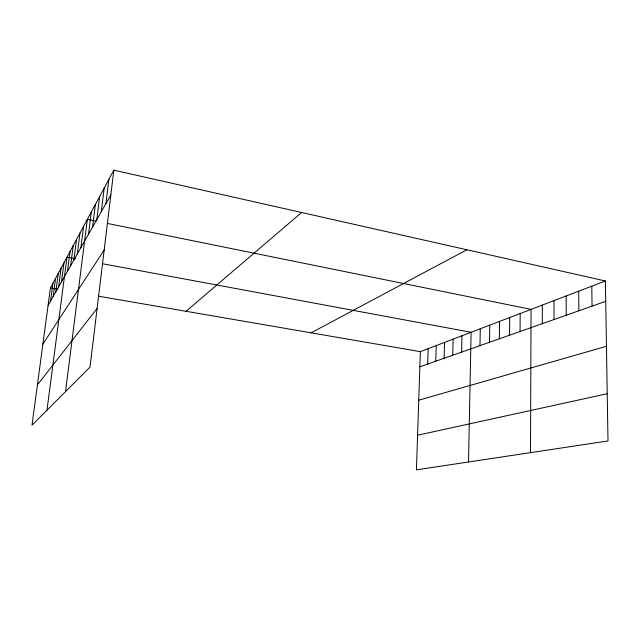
<?xml version="1.0" encoding="UTF-8"?>
<svg xmlns="http://www.w3.org/2000/svg" width="640" height="640" viewBox="0 0 640 640"><rect width="100%" height="100%" fill="white"/><g stroke="black" fill="none" stroke-linecap="round" stroke-linejoin="round"><path stroke-width="0.96" d="M542.304 323.664L542.32 305.08M530.496 452.648L531.056 309.384L107.584 223.456M520.064 331.504L520.192 313.536M509.528 335.216L509.696 317.536M499.344 338.808L499.56 321.408M489.504 342.272L489.76 325.152M479.984 345.632L480.28 328.776M468.52 461.992L471.104 332.28L102.352 263.72M461.592 352.112L461.96 335.768M452.712 355.24L453.104 339.152M444.104 358.272L444.536 342.424M435.776 361.208L436.232 345.592M427.696 364.056L428.176 348.672M605.4 280.992L420.368 351.648L416.424 469.84L608 440.96L605.4 280.992L113.84 170.16L50.432 287.92L32 425.216L90.024 367.072L113.84 170.16M101.248 211.824L104.168 188.12M105.928 203.584L108.88 179.36M92.536 227.16L95.376 204.448M96.792 219.672L99.672 196.472M65.544 391.6L87.352 219.352L96.024 221.104M88.48 234.312L91.272 212.064M77.312 253.968L80 233M80.872 247.704L83.6 226.32M67.48 271.296L70.064 251.472M70.624 265.752L73.24 245.56M73.904 259.984L76.552 239.408M58.576 286.976L61.056 268.192M61.456 281.896L63.968 262.776M46.968 410.216L67 257.152L75.48 258.728M50.56 301.088L52.944 283.256M53.136 296.552L55.552 278.424M55.808 291.856L58.256 273.4M48.08 305.456L110.84 194.928M42.888 344.136L104.184 249.968M37.424 384.848L97.112 308.472M186.056 311.288L301.624 212.504M311.112 332.832L466.864 249.76M419.864 366.816L605.728 301.312M418.752 400.2L606.464 346.264M417.584 435.224L607.232 393.728M50.432 287.92L57.928 289.216M98.288 296.168L420.368 351.648M591.792 286.192L592.048 306.136M578.712 291.184L578.888 310.776M566.128 295.992L566.232 315.232M554 300.624L554.048 319.528"/></g></svg>
